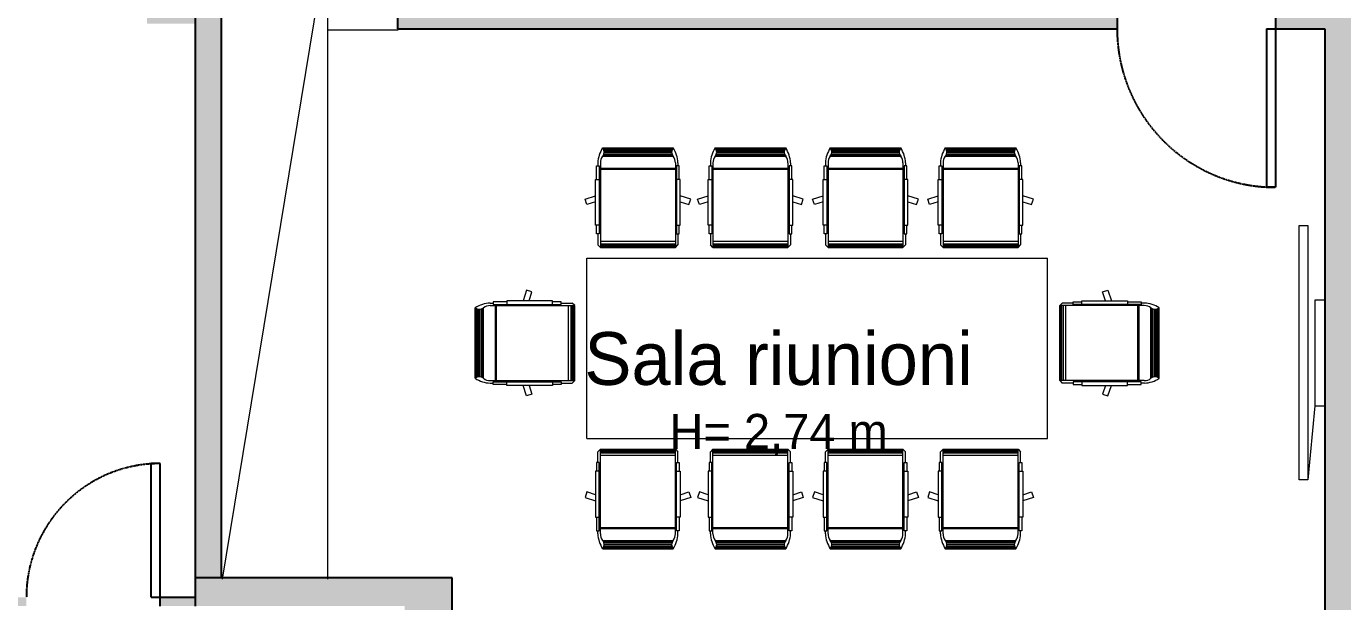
# Model space of a CAD drawing. Header units: millimetres. Extents: x 515 to 43442, y -1882 to 9936.
# Drawn here: x 15319 to 16067, y 3912 to 4239 of the extents above; entities that cross this region are included whole.
import ezdxf

# ---------------------------------------------------------------- set-up
doc = ezdxf.new("R2010")
doc.units = ezdxf.units.MM
doc.linetypes.add('HIDDEN', pattern=[0.375, 0.25, -0.125])
doc.layers.add('ARREDI_LINEE', color=33, linetype='Continuous', lineweight=9)
doc.layers.add('CAMP sez', color=9, linetype='Continuous', lineweight=15, true_color=0xbdbdbd)
for name, color, linetype in [('INF', 8, 'Continuous'), ('SEZ', 170, 'Continuous'), ('Testi', 7, 'Continuous')]:
    doc.layers.add(name, color=color, linetype=linetype)
doc.styles.add('T_ESE_q100', font='bahnschrift.ttf', dxfattribs={"height": 15})

msp = doc.modelspace()

# ---------------------------------------------------------------- hatches: boundary and pattern name
at = {"layer": 'CAMP sez'}
h = msp.add_hatch(color=256, dxfattribs=at)
h.dxf.hatch_style = 1
h.paths.add_polyline_path([(16255.53, 2320.04), (16141.53, 2320.04), (16141.53, 2293.04), (16146.53, 2293.04), (16146.53, 2274.04), (16141.53, 2274.04), (16141.53, 2247.04), (16255.53, 2247.04)], flags=17)
h.paths.add_polyline_path([(15798.53, 1738.04), (15645.53, 1738.04), (15645.53, 1723.04), (15798.53, 1723.04)], flags=17)
h.paths.add_polyline_path([(15277.03, 4658.04), (15257.03, 4658.04), (15257.03, 4260.04), (15277.03, 4260.04)], flags=17)
h.paths.add_polyline_path([(15297.03, 4260.04), (15237.03, 4260.04), (15237.03, 4240.04), (15297.03, 4240.04)], flags=17)
h.paths.add_polyline_path([(15414.53, 4260.04), (15387.03, 4260.04), (15387.03, 4240.04), (15414.53, 4240.04)], flags=17)
h.paths.add_polyline_path([(15147.03, 4260.04), (15034.53, 4260.04), (15034.53, 4240.04), (15147.03, 4240.04)], flags=17)
h.paths.add_polyline_path([(15560.53, 3925.04), (15414.53, 3925.04), (15414.53, 3909.04), (15533.53, 3909.04), (15533.53, 3816.04), (15586.53, 3816.04), (15586.53, 3827.04), (15560.53, 3827.04)], flags=17)
h.paths.add_polyline_path([(15414.53, 3914.04), (15394.53, 3914.04), (15394.53, 3909.04), (15414.53, 3909.04)], flags=17)
h.paths.add_polyline_path([(17153.53, 2840.04), (17090.53, 2840.04), (17090.53, 2768.04), (17153.53, 2768.04)], flags=17)
h.paths.add_polyline_path([(17153.53, 1794.04), (17090.53, 1794.04), (17090.53, 1695.04), (17153.53, 1733.04)], flags=17)
h.paths.add_polyline_path([(17667.96, 2087.48), (17648.85, 2115.6), (17616.6, 2093.68), (17635.71, 2065.56)], flags=17)
h.paths.add_polyline_path([(18190.24, 2442.45), (18171.13, 2470.57), (18138.87, 2448.64), (18157.98, 2420.52)], flags=17)
h.paths.add_polyline_path([(18197.53, 2840.04), (18134.53, 2840.04), (18134.53, 2768.04), (18197.53, 2768.04)], flags=17)
h.paths.add_polyline_path([(18722.87, 2804.44), (18720.53, 2840.04), (18657.53, 2840.04), (18657.53, 2760.04)], flags=17)
h.paths.add_polyline_path([(19261.78, 3176.76), (19243.8, 3203.22), (19183.42, 3162.19), (19201.41, 3135.72)], flags=17)
h.paths.add_polyline_path([(19514.86, 3348.76), (19496.88, 3375.23), (19465.45, 3353.87), (19483.44, 3327.4)], flags=17)
h.paths.add_polyline_path([(16925.53, 1723.04), (16905.53, 1723.04), (16905.53, 1593.48), (16682.3, 1441.77), (16693.54, 1425.22), (16925.53, 1582.89)], flags=17)
h.paths.add_polyline_path([(16661.28, 1403.3), (16649.94, 1419.99), (16255.53, 1221.43), (16255.53, 1199.04)], flags=17)
h.paths.add_polyline_path([(16674.43, 1453.34), (16642.17, 1431.42), (16661.28, 1403.3), (16693.54, 1425.22)], flags=17)
h.paths.add_polyline_path([(16255.53, 1272.04), (16141.53, 1272.04), (16141.53, 1245.04), (16146.53, 1245.04), (16146.53, 1226.04), (16141.53, 1226.04), (16141.53, 1199.04), (16255.53, 1199.04), (16255.53, 1221.43)], flags=17)
h.paths.add_polyline_path([(16255.53, 1796.04), (16141.53, 1796.04), (16141.53, 1769.04), (16146.53, 1769.04), (16146.53, 1750.04), (16141.53, 1750.04), (16141.53, 1723.04), (16255.53, 1723.04)], flags=17)
h.paths.add_polyline_path([(15645.53, 1796.04), (15580.53, 1796.04), (15580.53, 1769.04), (15585.53, 1769.04), (15585.53, 1750.04), (15580.53, 1750.04), (15580.53, 1723.04), (15645.53, 1723.04)], flags=17)
h.paths.add_polyline_path([(16141.53, 1738.04), (15888.53, 1738.04), (15888.53, 1723.04), (16141.53, 1723.04)], flags=17)
edge = h.paths.add_edge_path(flags=17)
edge.add_arc((15645.53, 2283.54), 218, 270, 282.45894, ccw=False)
edge.add_line((15645.53, 2065.54), (15645.53, 2048.54))
edge.add_arc((15645.53, 2283.54), 235, 270, 282.45894)
edge.add_line((15696.23, 2054.07), (15692.56, 2070.67))
edge = h.paths.add_edge_path(flags=17)
edge.add_line((15645.53, 2322.04), (15561.42, 2322.04))
edge.add_arc((15645.53, 2283.54), 92.5, 155.40407, 204.59593)
edge.add_line((15561.42, 2245.04), (15645.53, 2245.04))
edge.add_line((15645.53, 2245.04), (15645.53, 2322.04))
edge = h.paths.add_edge_path(flags=17)
edge.add_arc((15645.53, 2283.54), 235, 77.54106, 90)
edge.add_line((15645.53, 2518.54), (15645.53, 2501.54))
edge.add_arc((15645.53, 2283.54), 218, 77.54106, 90, ccw=False)
edge.add_line((15692.56, 2496.4), (15696.23, 2513))
h.paths.add_polyline_path([(15645.53, 1272.04), (15580.53, 1272.04), (15580.53, 1245.04), (15585.53, 1245.04), (15585.53, 1226.04), (15580.53, 1226.04), (15580.53, 1199.04), (15645.53, 1199.04)], flags=17)
h.paths.add_polyline_path([(15078.53, 1245.04), (15083.53, 1245.04), (15083.53, 1272.04), (15026.53, 1272.04), (15026.53, 1199.04), (15083.53, 1199.04), (15083.53, 1226.04), (15078.53, 1226.04)], flags=17)
h.paths.add_polyline_path([(15580.53, 1212.04), (15083.53, 1212.04), (15083.53, 1199.04), (15580.53, 1199.04)], flags=17)
h.paths.add_polyline_path([(15053.53, 1199.04), (15026.53, 1199.04), (15026.53, 1175.04), (15053.53, 1175.04)], flags=17)
h.paths.add_polyline_path([(15078.53, 1769.04), (15083.53, 1769.04), (15083.53, 1796.04), (15026.53, 1796.04), (15026.53, 1723.04), (15083.53, 1723.04), (15083.53, 1750.04), (15078.53, 1750.04)], flags=17)
h.paths.add_polyline_path([(15078.53, 2293.04), (15083.53, 2293.04), (15083.53, 2320.04), (15026.53, 2320.04), (15026.53, 2247.04), (15083.53, 2247.04), (15083.53, 2274.04), (15078.53, 2274.04)], flags=17)
h.paths.add_polyline_path([(15078.53, 2817.04), (15083.53, 2817.04), (15083.53, 2844.04), (15026.53, 2844.04), (15026.53, 2771.04), (15083.53, 2771.04), (15083.53, 2798.04), (15078.53, 2798.04)], flags=17)
h.paths.add_polyline_path([(15083.53, 3322.04), (15078.53, 3322.04), (15078.53, 3341.04), (15083.53, 3341.04), (15083.53, 3368.04), (15026.53, 3368.04), (15026.53, 3295.04), (15083.53, 3295.04)], flags=17)
h.paths.add_polyline_path([(15645.53, 3675.04), (15026.53, 3675.04), (15026.53, 3664.04), (15634.53, 3664.04), (15634.53, 3527.04), (15565.53, 3527.04), (15565.53, 3516.04), (15634.53, 3516.04), (15634.53, 3507.04), (15640.53, 3507.04), (15640.53, 3512.04), (15645.53, 3512.04)], flags=17)
h.paths.add_polyline_path([(15487.53, 3664.04), (15477.53, 3664.04), (15477.53, 3464.04), (15387.53, 3464.04), (15387.53, 3461.04), (15472.53, 3461.04), (15472.53, 3455.04), (15387.53, 3455.04), (15387.53, 3452.04), (15477.53, 3452.04), (15477.53, 3310.04), (15272.53, 3310.04), (15272.53, 3320.04), (15257.53, 3320.04), (15257.53, 3295.04), (15487.53, 3295.04), (15487.53, 3358.04), (15580.53, 3358.04), (15580.53, 3368.04), (15487.53, 3368.04), (15487.53, 3516.04), (15490.53, 3516.04), (15490.53, 3527.04), (15487.53, 3527.04)], flags=17)
h.paths.add_polyline_path([(15272.53, 3664.04), (15257.53, 3664.04), (15257.53, 3410.04), (15262.03, 3410.04), (15262.03, 3495.04), (15268.03, 3495.04), (15268.03, 3410.04), (15272.53, 3410.04), (15272.53, 3452.04), (15297.53, 3452.04), (15297.53, 3464.04), (15272.53, 3464.04)], flags=16)
h.paths.add_polyline_path([(15689.53, 3670.04), (15689.53, 3675.04), (15669.53, 3675.04), (15645.53, 3675.04), (15645.53, 3661.04), (15689.53, 3661.04)], flags=17)
h.paths.add_polyline_path([(15645.53, 3368.04), (15580.53, 3368.04), (15580.53, 3358.04), (15580.53, 3295.04), (15645.53, 3295.04)], flags=17)
h.paths.add_polyline_path([(15645.53, 3427.04), (15640.53, 3427.04), (15640.53, 3432.04), (15634.53, 3432.04), (15634.53, 3368.04), (15645.53, 3368.04)], flags=17)
h.paths.add_polyline_path([(16255.53, 3368.04), (16141.53, 3368.04), (16141.53, 3341.04), (16146.53, 3341.04), (16146.53, 3322.04), (16141.53, 3322.04), (16141.53, 3295.04), (16255.53, 3295.04)], flags=17)
h.paths.add_polyline_path([(16255.53, 2844.04), (16141.53, 2844.04), (16141.53, 2817.04), (16146.53, 2817.04), (16146.53, 2798.04), (16141.53, 2798.04), (16141.53, 2771.04), (16255.53, 2771.04)], flags=17)
h.paths.add_polyline_path([(15645.53, 2844.04), (15580.53, 2844.04), (15580.53, 2817.04), (15585.53, 2817.04), (15585.53, 2798.04), (15580.53, 2798.04), (15580.53, 2771.04), (15645.53, 2771.04)], flags=17)
h.paths.add_polyline_path([(16925.53, 3852.04), (16905.53, 3852.04), (16905.53, 3691.04), (16925.53, 3691.04)], flags=17)
h.paths.add_polyline_path([(16925.53, 3196.04), (16905.53, 3196.04), (16905.53, 2431.04), (16925.53, 2431.04)], flags=17)
h.paths.add_polyline_path([(16925.53, 2131.04), (16905.53, 2131.04), (16905.53, 1743.04), (16255.53, 1743.04), (16255.53, 1723.04), (16925.53, 1723.04)], flags=17)
h.paths.add_polyline_path([(20091.47, 3852.14), (20487.6, 4124.98), (20423.82, 3502.24), (20356.83, 3456.7), (20376.33, 3427.64), (20456.91, 3482.41), (20523.52, 4186.15), (20050.04, 3860.03), (20105.43, 3777.5), (20158.72, 3698.08), (20170.61, 3706.07), (20171.17, 3706.44), (20183.63, 3714.8)])
h.paths.add_polyline_path([(15039.53, 3909.04), (15318.53, 3909.04), (15318.53, 3914.04), (15008.53, 3914.04), (15008.53, 4240.04), (15034.53, 4240.04), (15034.53, 4308.04), (15008.53, 4308.04), (15008.53, 4617.04), (15034.53, 4617.04), (15034.53, 4658.04), (15519.53, 4658.04), (15519.53, 4308.04), (15414.53, 4308.04), (15414.53, 3925.04), (15429.53, 3925.04), (15429.53, 4291.04), (15529.53, 4291.04), (15529.53, 4237.04), (15938.53, 4237.04), (15938.53, 4248.04), (15559.53, 4248.04), (15559.53, 4308.04), (15540.53, 4308.04), (15540.53, 4617.04), (15559.53, 4617.04), (15559.53, 4658.04), (16056.53, 4658.04), (16056.53, 4248.04), (16028.53, 4248.04), (16028.53, 4237.04), (16056.53, 4237.04), (16056.53, 3870.04), (16034.53, 3870.04), (16034.53, 3827.04), (15668.53, 3827.04), (15668.53, 3816.04), (16034.53, 3816.04), (16034.53, 3788.04), (16045.53, 3788.04), (16045.53, 3816.04), (16358.53, 3816.04), (16358.53, 3675.04), (16045.53, 3675.04), (16045.53, 3702.04), (16034.53, 3702.04), (16034.53, 3675.04), (15799.53, 3675.04), (15779.53, 3675.04), (15779.53, 3670.04), (15779.53, 3661.04), (16378.53, 3661.04), (16378.53, 3758.04), (16687.53, 3758.04), (16687.53, 3852.04), (17111.53, 3852.04), (17111.53, 3833.04), (17138.53, 3833.04), (17138.53, 3852.04), (18155.53, 3852.04), (18155.53, 3833.04), (18182.53, 3833.04), (18182.53, 3852.04), (19200.53, 3852.04), (19200.53, 3833.04), (19251.53, 3833.04), (19251.53, 3919.04), (19243.53, 3919.04), (19243.53, 4229.04), (19251.53, 4229.04), (19251.53, 4280.04), (19479.53, 4280.04), (19479.53, 4223.04), (19682.51, 3865.04), (19507.53, 3865.04), (19507.53, 3919.04), (19479.53, 3919.04), (19479.53, 3849.04), (19532.5, 3756.07), (19542.06, 3761.52), (19492.19, 3849.04), (19691.58, 3849.04), (19836.78, 3592.94), (19693.58, 3495.62), (19585.63, 3685.06), (19576.07, 3679.61), (19697.37, 3466.75), (20120.82, 3754.55), (20105.43, 3777.5), (19860.86, 3611.28), (19509.53, 4230.95), (19509.53, 4310.04), (19213.53, 4310.04), (19213.53, 3882.04), (16647.53, 3882.04), (16647.53, 3778.04), (16378.53, 3778.04), (16378.53, 3836.04), (16076.53, 3836.04), (16076.53, 4678.04), (14988.53, 4678.04), (14988.53, 3841.04), (14781.53, 3841.04), (14781.53, 3295.04), (14816.53, 3295.04), (14816.53, 3816.04), (15039.53, 3816.04)])
h.paths.add_polyline_path([(15620.53, 213.09), (15483.31, 119.31), (15483.31, 76.92), (15652.53, 192.56), (15652.53, 240.12), (20340.93, 3426.56), (20351.52, 3410.78), (20376.33, 3427.64), (20346.24, 3472.48), (15645.53, 277.68), (15645.53, 624.04), (15053.53, 624.04), (15053.53, 712.04), (15021.53, 712.04), (15021.53, 600.04), (15026.53, 600.04), (15026.53, 568.04), (14909.53, 568.04), (14922.53, 564.04), (15021.53, 564.04), (15021.53, 518.04), (15084.53, 518.04), (15084.53, 598.04), (15582.53, 598.04), (15582.53, 550.04), (15620.53, 550.04), (15620.53, 300.04), (15483.31, 300.04), (15483.31, 261.04), (15620.53, 261.04)])

# ---------------------------------------------------------------- linework, layer by layer
at = {"layer": 'ARREDI_LINEE'}
for p, q in [((15489.92, 4290.36), (15429.92, 3924.36)), ((15489.92, 4236.36), (15489.92, 4290.36)), ((15489.92, 3924.36), (15489.92, 4236.36)), ((15529.92, 4236.36), (15489.92, 4236.36)), ((15646.12, 4169.43), (15686.14, 4169.43)), ((15646.23, 4169.28), (15686.03, 4169.28)), ((15646.32, 4169.14), (15685.94, 4169.14)), ((15646.46, 4168.9), (15685.8, 4168.9)), ((15646.65, 4168.49), (15685.61, 4168.49)), ((15646.86, 4167.77), (15685.4, 4167.77)), ((15710.11, 4169.43), (15750.14, 4169.43)), ((15710.22, 4169.28), (15750.03, 4169.28)), ((15710.32, 4169.14), (15749.93, 4169.14)), ((15710.45, 4168.9), (15749.8, 4168.9)), ((15710.64, 4168.49), (15749.61, 4168.49)), ((15710.85, 4167.77), (15749.4, 4167.77)), ((15775.5, 4169.43), (15815.53, 4169.43)), ((15775.61, 4169.28), (15815.42, 4169.28)), ((15775.7, 4169.14), (15815.32, 4169.14)), ((15775.84, 4168.9), (15815.19, 4168.9)), ((15776.03, 4168.49), (15814.99, 4168.49)), ((15776.24, 4167.77), (15814.78, 4167.77)), ((15840.89, 4169.43), (15880.91, 4169.43)), ((15841, 4169.28), (15880.8, 4169.28)), ((15841.09, 4169.14), (15880.71, 4169.14)), ((15841.23, 4168.9), (15880.57, 4168.9)), ((15841.42, 4168.49), (15880.38, 4168.49)), ((15841.63, 4167.77), (15880.17, 4167.77)), ((15643.36, 4160.98), (15643.36, 4159.23)), ((15644.82, 4160.94), (15644.82, 4112.85)), ((15646.12, 4164.67), (15686.14, 4164.67)), ((15646.22, 4164.82), (15686.04, 4164.82)), ((15646.37, 4165.05), (15685.89, 4165.05)), ((15646.54, 4165.37), (15685.72, 4165.37)), ((15646.78, 4165.99), (15685.48, 4165.99)), ((15646.92, 4166.94), (15685.34, 4166.94)), ((15687.43, 4160.94), (15687.43, 4112.85)), ((15688.9, 4160.98), (15688.9, 4159.23)), ((15707.36, 4160.98), (15707.36, 4159.23)), ((15708.82, 4160.94), (15708.82, 4112.85)), ((15710.11, 4164.67), (15750.14, 4164.67)), ((15710.22, 4164.82), (15750.03, 4164.82)), ((15710.37, 4165.05), (15749.88, 4165.05)), ((15710.54, 4165.37), (15749.71, 4165.37)), ((15710.77, 4165.99), (15749.48, 4165.99)), ((15710.92, 4166.94), (15749.33, 4166.94)), ((15751.43, 4160.94), (15751.43, 4112.85)), ((15752.89, 4160.98), (15752.89, 4159.23)), ((15772.75, 4160.98), (15772.75, 4159.23)), ((15774.21, 4160.94), (15774.21, 4112.85)), ((15775.5, 4164.67), (15815.53, 4164.67)), ((15775.6, 4164.82), (15815.42, 4164.82)), ((15775.75, 4165.05), (15815.27, 4165.05)), ((15775.92, 4165.37), (15815.1, 4165.37)), ((15776.16, 4165.99), (15814.87, 4165.99)), ((15776.31, 4166.94), (15814.72, 4166.94)), ((15816.82, 4160.94), (15816.82, 4112.85)), ((15818.28, 4160.98), (15818.28, 4159.23)), ((15838.13, 4160.98), (15838.13, 4159.23)), ((15839.6, 4160.94), (15839.6, 4112.85)), ((15840.89, 4164.67), (15880.91, 4164.67)), ((15840.99, 4164.82), (15880.81, 4164.82)), ((15841.14, 4165.05), (15880.66, 4165.05)), ((15841.31, 4165.37), (15880.49, 4165.37)), ((15841.55, 4165.99), (15880.25, 4165.99)), ((15841.69, 4166.94), (15880.11, 4166.94)), ((15882.2, 4160.94), (15882.2, 4112.85)), ((15883.67, 4160.98), (15883.67, 4159.23)), ((15642.66, 4151.45), (15642.66, 4159.23)), ((15642.66, 4159.23), (15644.2, 4159.23)), ((15644.2, 4159.23), (15644.2, 4120.52)), ((15644.82, 4157.95), (15687.43, 4157.95)), ((15644.82, 4157.65), (15687.43, 4157.65)), ((15644.82, 4157.43), (15687.43, 4157.43)), ((15644.82, 4157.35), (15687.43, 4157.35)), ((15689.6, 4159.23), (15688.06, 4159.23)), ((15688.06, 4159.23), (15688.06, 4120.52)), ((15689.6, 4151.45), (15689.6, 4159.23)), ((15706.65, 4151.45), (15706.65, 4159.23)), ((15706.65, 4159.23), (15708.2, 4159.23)), ((15708.2, 4159.23), (15708.2, 4120.52)), ((15708.82, 4157.95), (15751.43, 4157.95)), ((15708.82, 4157.65), (15751.43, 4157.65)), ((15708.82, 4157.43), (15751.43, 4157.43)), ((15708.82, 4157.35), (15751.43, 4157.35)), ((15753.6, 4159.23), (15752.05, 4159.23)), ((15752.05, 4159.23), (15752.05, 4120.52)), ((15753.6, 4151.45), (15753.6, 4159.23)), ((15772.04, 4151.45), (15772.04, 4159.23)), ((15772.04, 4159.23), (15773.59, 4159.23)), ((15773.59, 4159.23), (15773.59, 4120.52)), ((15774.21, 4157.95), (15816.82, 4157.95)), ((15774.21, 4157.65), (15816.82, 4157.65)), ((15774.21, 4157.43), (15816.82, 4157.43)), ((15774.21, 4157.35), (15816.82, 4157.35)), ((15818.98, 4159.23), (15817.44, 4159.23)), ((15817.44, 4159.23), (15817.44, 4120.52)), ((15818.98, 4151.45), (15818.98, 4159.23)), ((15837.43, 4151.45), (15837.43, 4159.23)), ((15837.43, 4159.23), (15838.97, 4159.23)), ((15838.97, 4159.23), (15838.97, 4120.52)), ((15839.6, 4157.95), (15882.2, 4157.95)), ((15839.6, 4157.65), (15882.2, 4157.65)), ((15839.6, 4157.43), (15882.2, 4157.43)), ((15839.6, 4157.35), (15882.2, 4157.35)), ((15884.37, 4159.23), (15882.83, 4159.23)), ((15882.83, 4159.23), (15882.83, 4120.52)), ((15884.37, 4151.45), (15884.37, 4159.23)), ((15642.09, 4151.45), (15644.2, 4151.45)), ((15642.09, 4125.44), (15642.09, 4151.45)), ((15690.17, 4151.45), (15688.06, 4151.45)), ((15690.17, 4125.44), (15690.17, 4151.45)), ((15706.08, 4151.45), (15708.2, 4151.45)), ((15706.08, 4125.44), (15706.08, 4151.45)), ((15754.17, 4151.45), (15752.05, 4151.45)), ((15754.17, 4125.44), (15754.17, 4151.45)), ((15771.47, 4151.45), (15773.59, 4151.45)), ((15771.47, 4125.44), (15771.47, 4151.45)), ((15819.56, 4151.45), (15817.44, 4151.45)), ((15819.56, 4125.44), (15819.56, 4151.45)), ((15836.86, 4151.45), (15838.97, 4151.45)), ((15836.86, 4125.44), (15836.86, 4151.45)), ((15884.94, 4151.45), (15882.83, 4151.45)), ((15884.94, 4125.44), (15884.94, 4151.45)), ((15636.08, 4140.29), (15642.09, 4142.24)), ((15637.09, 4137.19), (15636.08, 4140.29)), ((15642.09, 4138.82), (15637.09, 4137.19)), ((15696.18, 4140.29), (15690.17, 4142.24)), ((15690.17, 4138.82), (15695.17, 4137.19)), ((15695.17, 4137.19), (15696.18, 4140.29)), ((15700.08, 4140.29), (15706.08, 4142.24)), ((15701.08, 4137.19), (15700.08, 4140.29)), ((15706.08, 4138.82), (15701.08, 4137.19)), ((15760.17, 4140.29), (15754.17, 4142.24)), ((15754.17, 4138.82), (15759.17, 4137.19)), ((15759.17, 4137.19), (15760.17, 4140.29)), ((15765.46, 4140.29), (15771.47, 4142.24)), ((15766.47, 4137.19), (15765.46, 4140.29)), ((15771.47, 4138.82), (15766.47, 4137.19)), ((15825.56, 4140.29), (15819.56, 4142.24)), ((15819.56, 4138.82), (15824.56, 4137.19)), ((15824.56, 4137.19), (15825.56, 4140.29)), ((15830.85, 4140.29), (15836.86, 4142.24)), ((15831.86, 4137.19), (15830.85, 4140.29)), ((15836.86, 4138.82), (15831.86, 4137.19)), ((15890.95, 4140.29), (15884.94, 4142.24)), ((15884.94, 4138.82), (15889.94, 4137.19)), ((15889.94, 4137.19), (15890.95, 4140.29)), ((15644.2, 4125.44), (15642.09, 4125.44)), ((15642.66, 4120.52), (15642.66, 4125.44)), ((15688.06, 4125.44), (15690.17, 4125.44)), ((15689.6, 4120.52), (15689.6, 4125.44)), ((15708.2, 4125.44), (15706.08, 4125.44)), ((15706.65, 4120.52), (15706.65, 4125.44)), ((15752.05, 4125.44), (15754.17, 4125.44)), ((15753.6, 4120.52), (15753.6, 4125.44)), ((15773.59, 4125.44), (15771.47, 4125.44)), ((15772.04, 4120.52), (15772.04, 4125.44)), ((15817.44, 4125.44), (15819.56, 4125.44)), ((15818.98, 4120.52), (15818.98, 4125.44)), ((15838.97, 4125.44), (15836.86, 4125.44)), ((15837.43, 4120.52), (15837.43, 4125.44)), ((15882.83, 4125.44), (15884.94, 4125.44)), ((15884.37, 4120.52), (15884.37, 4125.44)), ((15644.2, 4120.52), (15642.66, 4120.52)), ((15643.36, 4120.52), (15643.36, 4114.32)), ((15644.82, 4116.34), (15687.43, 4116.34)), ((15688.06, 4120.52), (15689.6, 4120.52)), ((15688.9, 4120.52), (15688.9, 4114.32)), ((15708.2, 4120.52), (15706.65, 4120.52)), ((15707.36, 4120.52), (15707.36, 4114.32)), ((15708.82, 4116.34), (15751.43, 4116.34)), ((15752.05, 4120.52), (15753.6, 4120.52)), ((15752.89, 4120.52), (15752.89, 4114.32)), ((15773.59, 4120.52), (15772.04, 4120.52)), ((15772.75, 4120.52), (15772.75, 4114.32)), ((15774.21, 4116.34), (15816.82, 4116.34)), ((15817.44, 4120.52), (15818.98, 4120.52)), ((15818.28, 4120.52), (15818.28, 4114.32)), ((15838.97, 4120.52), (15837.43, 4120.52)), ((15838.13, 4120.52), (15838.13, 4114.32)), ((15839.6, 4116.34), (15882.2, 4116.34)), ((15882.83, 4120.52), (15884.37, 4120.52)), ((15883.67, 4120.52), (15883.67, 4114.32)), ((15644.82, 4112.85), (15643.36, 4114.32)), ((15644.82, 4114.99), (15687.43, 4114.99)), ((15644.82, 4114.14), (15687.43, 4114.14)), ((15644.82, 4113.57), (15687.43, 4113.57)), ((15644.82, 4113.22), (15687.43, 4113.22)), ((15644.82, 4113), (15687.43, 4113)), ((15644.82, 4112.85), (15687.43, 4112.85)), ((15687.43, 4112.85), (15688.9, 4114.32)), ((15708.82, 4112.85), (15707.36, 4114.32)), ((15708.82, 4114.99), (15751.43, 4114.99)), ((15708.82, 4114.14), (15751.43, 4114.14)), ((15708.82, 4113.57), (15751.43, 4113.57)), ((15708.82, 4113.22), (15751.43, 4113.22)), ((15708.82, 4113), (15751.43, 4113)), ((15708.82, 4112.85), (15751.43, 4112.85)), ((15751.43, 4112.85), (15752.89, 4114.32)), ((15774.21, 4112.85), (15772.75, 4114.32)), ((15774.21, 4114.99), (15816.82, 4114.99)), ((15774.21, 4114.14), (15816.82, 4114.14)), ((15774.21, 4113.57), (15816.82, 4113.57)), ((15774.21, 4113.22), (15816.82, 4113.22)), ((15774.21, 4113), (15816.82, 4113)), ((15774.21, 4112.85), (15816.82, 4112.85)), ((15816.82, 4112.85), (15818.28, 4114.32)), ((15839.6, 4112.85), (15838.13, 4114.32)), ((15839.6, 4114.99), (15882.2, 4114.99)), ((15839.6, 4114.14), (15882.2, 4114.14)), ((15839.6, 4113.57), (15882.2, 4113.57)), ((15839.6, 4113.22), (15882.2, 4113.22)), ((15839.6, 4113), (15882.2, 4113)), ((15839.6, 4112.85), (15882.2, 4112.85)), ((15882.2, 4112.85), (15883.67, 4114.32)), ((15637.12, 4004.23), (15637.12, 4106.83)), ((15637.12, 4106.83), (15899.05, 4106.83)), ((15899.05, 4004.23), (15899.05, 4106.83)), ((15602.83, 4088.55), (15600.88, 4082.54)), ((15605.93, 4087.55), (15602.83, 4088.55)), ((15604.31, 4082.54), (15605.93, 4087.55)), ((15930.24, 4087.55), (15933.34, 4088.55)), ((15931.87, 4082.54), (15930.24, 4087.55)), ((15933.34, 4088.55), (15935.29, 4082.54)), ((15573.69, 4038.49), (15573.69, 4078.51)), ((15573.84, 4038.6), (15573.84, 4078.4)), ((15573.99, 4038.69), (15573.99, 4078.31)), ((15574.22, 4038.83), (15574.22, 4078.17)), ((15574.63, 4039.02), (15574.63, 4077.98)), ((15575.36, 4039.23), (15575.36, 4077.77)), ((15577.14, 4039.15), (15577.14, 4077.86)), ((15577.76, 4038.91), (15577.76, 4078.09)), ((15578.07, 4038.74), (15578.07, 4078.26)), ((15578.31, 4038.59), (15578.31, 4078.41)), ((15578.45, 4038.49), (15578.45, 4078.51)), ((15582.14, 4081.27), (15583.9, 4081.27)), ((15582.18, 4079.81), (15630.27, 4079.81)), ((15591.67, 4081.97), (15583.9, 4081.97)), ((15583.9, 4081.97), (15583.9, 4080.43)), ((15583.9, 4080.43), (15622.61, 4080.43)), ((15585.17, 4037.2), (15585.17, 4079.81)), ((15585.48, 4037.2), (15585.48, 4079.81)), ((15585.69, 4037.2), (15585.69, 4079.81)), ((15585.78, 4037.2), (15585.78, 4079.81)), ((15591.67, 4082.54), (15591.67, 4080.43)), ((15617.69, 4082.54), (15591.67, 4082.54)), ((15617.69, 4080.43), (15617.69, 4082.54)), ((15622.61, 4081.97), (15617.69, 4081.97)), ((15622.61, 4080.43), (15622.61, 4081.97)), ((15622.61, 4081.27), (15628.81, 4081.27)), ((15626.79, 4037.2), (15626.79, 4079.81)), ((15628.13, 4037.2), (15628.13, 4079.81)), ((15630.27, 4079.81), (15628.81, 4081.27)), ((15628.98, 4037.2), (15628.98, 4079.81)), ((15629.56, 4037.2), (15629.56, 4079.81)), ((15629.9, 4037.2), (15629.9, 4079.81)), ((15630.13, 4037.2), (15630.13, 4079.81)), ((15630.27, 4037.2), (15630.27, 4079.81)), ((15905.9, 4079.81), (15907.37, 4081.27)), ((15905.9, 4037.2), (15905.9, 4079.81)), ((15953.99, 4079.81), (15905.9, 4079.81)), ((15906.05, 4037.2), (15906.05, 4079.81)), ((15906.27, 4037.2), (15906.27, 4079.81)), ((15906.62, 4037.2), (15906.62, 4079.81)), ((15907.19, 4037.2), (15907.19, 4079.81)), ((15913.57, 4081.27), (15907.37, 4081.27)), ((15908.04, 4037.2), (15908.04, 4079.81)), ((15909.39, 4037.2), (15909.39, 4079.81)), ((15913.57, 4080.43), (15913.57, 4081.97)), ((15913.57, 4081.97), (15918.49, 4081.97)), ((15952.28, 4080.43), (15913.57, 4080.43)), ((15918.49, 4080.43), (15918.49, 4082.54)), ((15918.49, 4082.54), (15944.5, 4082.54)), ((15944.5, 4082.54), (15944.5, 4080.43)), ((15944.5, 4081.97), (15952.28, 4081.97)), ((15950.4, 4037.2), (15950.4, 4079.81)), ((15950.48, 4037.2), (15950.48, 4079.81)), ((15950.7, 4037.2), (15950.7, 4079.81)), ((15951, 4037.2), (15951, 4079.81)), ((15952.28, 4081.97), (15952.28, 4080.43)), ((15954.03, 4081.27), (15952.28, 4081.27)), ((15957.72, 4038.49), (15957.72, 4078.51)), ((15957.87, 4038.59), (15957.87, 4078.41)), ((15958.1, 4038.74), (15958.1, 4078.26)), ((15958.42, 4038.91), (15958.42, 4078.09)), ((15959.04, 4039.15), (15959.04, 4077.86)), ((15960.82, 4039.23), (15960.82, 4077.77)), ((15961.54, 4039.02), (15961.54, 4077.98)), ((15961.95, 4038.83), (15961.95, 4078.17)), ((15962.19, 4038.69), (15962.19, 4078.31)), ((15962.33, 4038.6), (15962.33, 4078.4)), ((15962.48, 4038.49), (15962.48, 4078.51)), ((15576.19, 4039.29), (15576.19, 4077.71)), ((15959.99, 4039.29), (15959.99, 4077.71)), ((15582.14, 4035.74), (15583.9, 4035.74)), ((15582.18, 4037.2), (15630.27, 4037.2)), ((15583.9, 4035.03), (15583.9, 4036.57)), ((15583.9, 4036.57), (15622.61, 4036.57)), ((15591.67, 4035.03), (15583.9, 4035.03)), ((15591.67, 4034.46), (15591.67, 4036.57)), ((15617.69, 4034.46), (15591.67, 4034.46)), ((15602.83, 4028.45), (15600.88, 4034.46)), ((15604.31, 4034.46), (15605.93, 4029.46)), ((15617.69, 4036.57), (15617.69, 4034.46)), ((15622.61, 4035.03), (15617.69, 4035.03)), ((15622.61, 4036.57), (15622.61, 4035.03)), ((15622.61, 4035.74), (15628.81, 4035.74)), ((15630.27, 4037.2), (15628.81, 4035.74)), ((15953.99, 4037.2), (15905.9, 4037.2)), ((15905.9, 4037.2), (15907.37, 4035.74)), ((15913.57, 4035.74), (15907.37, 4035.74)), ((15952.28, 4036.57), (15913.57, 4036.57)), ((15913.57, 4036.57), (15913.57, 4035.03)), ((15913.57, 4035.03), (15918.49, 4035.03)), ((15918.49, 4036.57), (15918.49, 4034.46)), ((15918.49, 4034.46), (15944.5, 4034.46)), ((15931.87, 4034.46), (15930.24, 4029.46)), ((15933.34, 4028.45), (15935.29, 4034.46)), ((15944.5, 4034.46), (15944.5, 4036.57)), ((15944.5, 4035.03), (15952.28, 4035.03)), ((15952.28, 4035.03), (15952.28, 4036.57)), ((15954.03, 4035.74), (15952.28, 4035.74)), ((15605.93, 4029.46), (15602.83, 4028.45)), ((15930.24, 4029.46), (15933.34, 4028.45)), ((16050.92, 4022.86), (16046.92, 3980.86)), ((15637.12, 4004.23), (15899.05, 4004.23)), ((15644.82, 3998.21), (15643.36, 3996.75)), ((15643.36, 3990.55), (15643.36, 3996.75)), ((15644.82, 3998.21), (15687.43, 3998.21)), ((15644.82, 3950.12), (15644.82, 3998.21)), ((15644.82, 3998.07), (15687.43, 3998.07)), ((15644.82, 3997.84), (15687.43, 3997.84)), ((15644.82, 3997.5), (15687.43, 3997.5)), ((15644.82, 3996.92), (15687.43, 3996.92)), ((15644.82, 3996.07), (15687.43, 3996.07)), ((15687.43, 3950.12), (15687.43, 3998.21)), ((15687.43, 3998.21), (15688.9, 3996.75)), ((15688.9, 3990.55), (15688.9, 3996.75)), ((15708.82, 3998.21), (15707.36, 3996.75)), ((15707.36, 3990.55), (15707.36, 3996.75)), ((15708.82, 3998.21), (15751.43, 3998.21)), ((15708.82, 3950.12), (15708.82, 3998.21)), ((15708.82, 3998.07), (15751.43, 3998.07)), ((15708.82, 3997.84), (15751.43, 3997.84)), ((15708.82, 3997.5), (15751.43, 3997.5)), ((15708.82, 3996.92), (15751.43, 3996.92)), ((15708.82, 3996.07), (15751.43, 3996.07)), ((15751.43, 3950.12), (15751.43, 3998.21)), ((15751.43, 3998.21), (15752.89, 3996.75)), ((15752.89, 3990.55), (15752.89, 3996.75)), ((15774.21, 3998.21), (15772.75, 3996.75)), ((15772.75, 3990.55), (15772.75, 3996.75)), ((15774.21, 3998.21), (15816.82, 3998.21)), ((15774.21, 3950.12), (15774.21, 3998.21)), ((15774.21, 3998.07), (15816.82, 3998.07)), ((15774.21, 3997.84), (15816.82, 3997.84)), ((15774.21, 3997.5), (15816.82, 3997.5)), ((15774.21, 3996.92), (15816.82, 3996.92)), ((15774.21, 3996.07), (15816.82, 3996.07)), ((15816.82, 3950.12), (15816.82, 3998.21)), ((15816.82, 3998.21), (15818.28, 3996.75)), ((15818.28, 3990.55), (15818.28, 3996.75)), ((15839.6, 3998.21), (15838.13, 3996.75)), ((15838.13, 3990.55), (15838.13, 3996.75)), ((15839.6, 3998.21), (15882.2, 3998.21)), ((15839.6, 3950.12), (15839.6, 3998.21)), ((15839.6, 3998.07), (15882.2, 3998.07)), ((15839.6, 3997.84), (15882.2, 3997.84)), ((15839.6, 3997.5), (15882.2, 3997.5)), ((15839.6, 3996.92), (15882.2, 3996.92)), ((15839.6, 3996.07), (15882.2, 3996.07)), ((15882.2, 3950.12), (15882.2, 3998.21)), ((15882.2, 3998.21), (15883.67, 3996.75)), ((15883.67, 3990.55), (15883.67, 3996.75)), ((15644.2, 3990.55), (15642.66, 3990.55)), ((15642.66, 3990.55), (15642.66, 3985.63)), ((15644.2, 3951.84), (15644.2, 3990.55)), ((15644.82, 3994.73), (15687.43, 3994.73)), ((15688.06, 3951.84), (15688.06, 3990.55)), ((15688.06, 3990.55), (15689.6, 3990.55)), ((15689.6, 3990.55), (15689.6, 3985.63)), ((15708.2, 3990.55), (15706.65, 3990.55)), ((15706.65, 3990.55), (15706.65, 3985.63)), ((15708.2, 3951.84), (15708.2, 3990.55)), ((15708.82, 3994.73), (15751.43, 3994.73)), ((15752.05, 3951.84), (15752.05, 3990.55)), ((15752.05, 3990.55), (15753.6, 3990.55)), ((15753.6, 3990.55), (15753.6, 3985.63)), ((15773.59, 3990.55), (15772.04, 3990.55)), ((15772.04, 3990.55), (15772.04, 3985.63)), ((15773.59, 3951.84), (15773.59, 3990.55)), ((15774.21, 3994.73), (15816.82, 3994.73)), ((15817.44, 3951.84), (15817.44, 3990.55)), ((15817.44, 3990.55), (15818.98, 3990.55)), ((15818.98, 3990.55), (15818.98, 3985.63)), ((15838.97, 3990.55), (15837.43, 3990.55)), ((15837.43, 3990.55), (15837.43, 3985.63)), ((15838.97, 3951.84), (15838.97, 3990.55)), ((15839.6, 3994.73), (15882.2, 3994.73)), ((15882.83, 3951.84), (15882.83, 3990.55)), ((15882.83, 3990.55), (15884.37, 3990.55)), ((15884.37, 3990.55), (15884.37, 3985.63)), ((15644.2, 3985.63), (15642.09, 3985.63)), ((15642.09, 3985.63), (15642.09, 3959.61)), ((15688.06, 3985.63), (15690.17, 3985.63)), ((15690.17, 3985.63), (15690.17, 3959.61)), ((15708.2, 3985.63), (15706.08, 3985.63)), ((15706.08, 3985.63), (15706.08, 3959.61)), ((15752.05, 3985.63), (15754.17, 3985.63)), ((15754.17, 3985.63), (15754.17, 3959.61)), ((15773.59, 3985.63), (15771.47, 3985.63)), ((15771.47, 3985.63), (15771.47, 3959.61)), ((15817.44, 3985.63), (15819.56, 3985.63)), ((15819.56, 3985.63), (15819.56, 3959.61)), ((15838.97, 3985.63), (15836.86, 3985.63)), ((15836.86, 3985.63), (15836.86, 3959.61)), ((15882.83, 3985.63), (15884.94, 3985.63)), ((15884.94, 3985.63), (15884.94, 3959.61)), ((15637.09, 3973.87), (15636.08, 3970.78)), ((15642.09, 3972.25), (15637.09, 3973.87)), ((15690.17, 3972.25), (15695.17, 3973.87)), ((15695.17, 3973.87), (15696.18, 3970.78)), ((15701.08, 3973.87), (15700.08, 3970.78)), ((15706.08, 3972.25), (15701.08, 3973.87)), ((15754.17, 3972.25), (15759.17, 3973.87)), ((15759.17, 3973.87), (15760.17, 3970.78)), ((15766.47, 3973.87), (15765.46, 3970.78)), ((15771.47, 3972.25), (15766.47, 3973.87)), ((15819.56, 3972.25), (15824.56, 3973.87)), ((15824.56, 3973.87), (15825.56, 3970.78)), ((15831.86, 3973.87), (15830.85, 3970.78)), ((15836.86, 3972.25), (15831.86, 3973.87)), ((15884.94, 3972.25), (15889.94, 3973.87)), ((15889.94, 3973.87), (15890.95, 3970.78)), ((15636.08, 3970.78), (15642.09, 3968.82)), ((15696.18, 3970.78), (15690.17, 3968.82)), ((15700.08, 3970.78), (15706.08, 3968.82)), ((15760.17, 3970.78), (15754.17, 3968.82)), ((15765.46, 3970.78), (15771.47, 3968.82)), ((15825.56, 3970.78), (15819.56, 3968.82)), ((15830.85, 3970.78), (15836.86, 3968.82)), ((15890.95, 3970.78), (15884.94, 3968.82)), ((15642.09, 3959.61), (15644.2, 3959.61)), ((15642.66, 3959.61), (15642.66, 3951.84)), ((15690.17, 3959.61), (15688.06, 3959.61)), ((15689.6, 3959.61), (15689.6, 3951.84)), ((15706.08, 3959.61), (15708.2, 3959.61)), ((15706.65, 3959.61), (15706.65, 3951.84)), ((15754.17, 3959.61), (15752.05, 3959.61)), ((15753.6, 3959.61), (15753.6, 3951.84)), ((15771.47, 3959.61), (15773.59, 3959.61)), ((15772.04, 3959.61), (15772.04, 3951.84)), ((15819.56, 3959.61), (15817.44, 3959.61)), ((15818.98, 3959.61), (15818.98, 3951.84)), ((15836.86, 3959.61), (15838.97, 3959.61)), ((15837.43, 3959.61), (15837.43, 3951.84)), ((15884.94, 3959.61), (15882.83, 3959.61)), ((15884.37, 3959.61), (15884.37, 3951.84)), ((15642.66, 3951.84), (15644.2, 3951.84)), ((15643.36, 3950.08), (15643.36, 3951.84)), ((15644.82, 3953.72), (15687.43, 3953.72)), ((15644.82, 3953.63), (15687.43, 3953.63)), ((15644.82, 3953.42), (15687.43, 3953.42)), ((15644.82, 3953.11), (15687.43, 3953.11)), ((15689.6, 3951.84), (15688.06, 3951.84)), ((15688.9, 3950.08), (15688.9, 3951.84)), ((15706.65, 3951.84), (15708.2, 3951.84)), ((15707.36, 3950.08), (15707.36, 3951.84)), ((15708.82, 3953.72), (15751.43, 3953.72)), ((15708.82, 3953.63), (15751.43, 3953.63)), ((15708.82, 3953.42), (15751.43, 3953.42)), ((15708.82, 3953.11), (15751.43, 3953.11)), ((15753.6, 3951.84), (15752.05, 3951.84)), ((15752.89, 3950.08), (15752.89, 3951.84)), ((15772.04, 3951.84), (15773.59, 3951.84)), ((15772.75, 3950.08), (15772.75, 3951.84)), ((15774.21, 3953.72), (15816.82, 3953.72)), ((15774.21, 3953.63), (15816.82, 3953.63)), ((15774.21, 3953.42), (15816.82, 3953.42)), ((15774.21, 3953.11), (15816.82, 3953.11)), ((15818.98, 3951.84), (15817.44, 3951.84)), ((15818.28, 3950.08), (15818.28, 3951.84)), ((15837.43, 3951.84), (15838.97, 3951.84)), ((15838.13, 3950.08), (15838.13, 3951.84)), ((15839.6, 3953.72), (15882.2, 3953.72)), ((15839.6, 3953.63), (15882.2, 3953.63)), ((15839.6, 3953.42), (15882.2, 3953.42)), ((15839.6, 3953.11), (15882.2, 3953.11)), ((15884.37, 3951.84), (15882.83, 3951.84)), ((15883.67, 3950.08), (15883.67, 3951.84)), ((15646.12, 3946.39), (15686.14, 3946.39)), ((15646.22, 3946.25), (15686.04, 3946.25)), ((15646.37, 3946.01), (15685.89, 3946.01)), ((15646.54, 3945.7), (15685.72, 3945.7)), ((15646.78, 3945.08), (15685.48, 3945.08)), ((15646.86, 3943.3), (15685.4, 3943.3)), ((15646.92, 3944.13), (15685.34, 3944.13)), ((15710.11, 3946.39), (15750.14, 3946.39)), ((15710.22, 3946.25), (15750.03, 3946.25)), ((15710.37, 3946.01), (15749.88, 3946.01)), ((15710.54, 3945.7), (15749.71, 3945.7)), ((15710.77, 3945.08), (15749.48, 3945.08)), ((15710.85, 3943.3), (15749.4, 3943.3)), ((15710.92, 3944.13), (15749.33, 3944.13)), ((15775.5, 3946.39), (15815.53, 3946.39)), ((15775.6, 3946.25), (15815.42, 3946.25)), ((15775.75, 3946.01), (15815.27, 3946.01)), ((15775.92, 3945.7), (15815.1, 3945.7)), ((15776.16, 3945.08), (15814.87, 3945.08)), ((15776.24, 3943.3), (15814.78, 3943.3)), ((15776.31, 3944.13), (15814.72, 3944.13)), ((15840.89, 3946.39), (15880.91, 3946.39)), ((15840.99, 3946.25), (15880.81, 3946.25)), ((15841.14, 3946.01), (15880.66, 3946.01)), ((15841.31, 3945.7), (15880.49, 3945.7)), ((15841.55, 3945.08), (15880.25, 3945.08)), ((15841.63, 3943.3), (15880.17, 3943.3)), ((15841.69, 3944.13), (15880.11, 3944.13)), ((15646.12, 3941.63), (15686.14, 3941.63)), ((15646.23, 3941.79), (15686.03, 3941.79)), ((15646.32, 3941.93), (15685.94, 3941.93)), ((15646.46, 3942.16), (15685.8, 3942.16)), ((15646.65, 3942.57), (15685.61, 3942.57)), ((15710.11, 3941.63), (15750.14, 3941.63)), ((15710.22, 3941.79), (15750.03, 3941.79)), ((15710.32, 3941.93), (15749.93, 3941.93)), ((15710.45, 3942.16), (15749.8, 3942.16)), ((15710.64, 3942.57), (15749.61, 3942.57)), ((15775.5, 3941.63), (15815.53, 3941.63)), ((15775.61, 3941.79), (15815.42, 3941.79)), ((15775.7, 3941.93), (15815.32, 3941.93)), ((15775.84, 3942.16), (15815.19, 3942.16)), ((15776.03, 3942.57), (15814.99, 3942.57)), ((15840.89, 3941.63), (15880.91, 3941.63)), ((15841, 3941.79), (15880.8, 3941.79)), ((15841.09, 3941.93), (15880.71, 3941.93)), ((15841.23, 3942.16), (15880.57, 3942.16)), ((15841.42, 3942.57), (15880.38, 3942.57))]:
    msp.add_line(p, q, dxfattribs=at)
for points in [[(16041.92, 3980.86), (16041.92, 4125.36), (16046.92, 4125.36), (16046.92, 3980.86)], [(16056.92, 4022.86), (16056.92, 4082.86), (16050.92, 4082.86), (16050.92, 4022.86)]]:
    msp.add_lwpolyline(points, close=True, dxfattribs=at)
for centre, radius, start, end in [((15660.36, 4160.12), 17.02, 146.813, 177.08504), ((15643.02, 4167.05), 3.91, 322.5, 37.5), ((15689.24, 4167.05), 3.91, 142.5, 217.5), ((15671.9, 4160.12), 17.02, 2.91496, 33.187), ((15724.35, 4160.12), 17.02, 146.813, 177.08504), ((15707.01, 4167.05), 3.91, 322.5, 37.5), ((15753.24, 4167.05), 3.91, 142.5, 217.5), ((15735.9, 4160.12), 17.02, 2.91496, 33.187), ((15789.74, 4160.12), 17.02, 146.813, 177.08504), ((15772.4, 4167.05), 3.91, 322.5, 37.5), ((15818.62, 4167.05), 3.91, 142.5, 217.5), ((15801.28, 4160.12), 17.02, 2.91496, 33.187), ((15855.13, 4160.12), 17.02, 146.813, 177.08504), ((15837.79, 4167.05), 3.91, 322.5, 37.5), ((15884.01, 4167.05), 3.91, 142.5, 217.5), ((15866.67, 4160.12), 17.02, 2.91496, 33.187), ((15649.94, 4161.26), 5.13, 138.26618, 183.55092), ((15682.31, 4161.26), 5.13, 356.44908, 41.73382), ((15713.94, 4161.26), 5.13, 138.26618, 183.55092), ((15746.31, 4161.26), 5.13, 356.44908, 41.73382), ((15779.33, 4161.26), 5.13, 138.26618, 183.55092), ((15811.7, 4161.26), 5.13, 356.44908, 41.73382), ((15844.71, 4161.26), 5.13, 138.26618, 183.55092), ((15877.09, 4161.26), 5.13, 356.44908, 41.73382), ((15583.01, 4064.27), 17.02, 92.91496, 123.187), ((15576.07, 4081.61), 3.91, 232.5, 307.5), ((15581.86, 4074.69), 5.13, 86.44908, 131.73382), ((15954.31, 4074.69), 5.13, 48.26618, 93.55092), ((15953.17, 4064.27), 17.02, 56.813, 87.08504), ((15960.1, 4081.61), 3.91, 232.5, 307.5), ((15576.07, 4035.39), 3.91, 52.5, 127.5), ((15583.01, 4052.73), 17.02, 236.813, 267.08504), ((15581.86, 4042.32), 5.13, 228.26618, 273.55092), ((15954.31, 4042.32), 5.13, 266.44908, 311.73382), ((15953.17, 4052.73), 17.02, 272.91496, 303.187), ((15960.1, 4035.39), 3.91, 52.5, 127.5), ((15660.36, 3950.95), 17.02, 182.91496, 213.187), ((15649.94, 3949.8), 5.13, 176.44908, 221.73382), ((15643.02, 3944.01), 3.91, 322.5, 37.5), ((15689.24, 3944.01), 3.91, 142.5, 217.5), ((15682.31, 3949.8), 5.13, 318.26618, 3.55092), ((15671.9, 3950.95), 17.02, 326.813, 357.08504), ((15724.35, 3950.95), 17.02, 182.91496, 213.187), ((15713.94, 3949.8), 5.13, 176.44908, 221.73382), ((15707.01, 3944.01), 3.91, 322.5, 37.5), ((15753.24, 3944.01), 3.91, 142.5, 217.5), ((15746.31, 3949.8), 5.13, 318.26618, 3.55092), ((15735.9, 3950.95), 17.02, 326.813, 357.08504), ((15789.74, 3950.95), 17.02, 182.91496, 213.187), ((15779.33, 3949.8), 5.13, 176.44908, 221.73382), ((15772.4, 3944.01), 3.91, 322.5, 37.5), ((15818.62, 3944.01), 3.91, 142.5, 217.5), ((15811.7, 3949.8), 5.13, 318.26618, 3.55092), ((15801.28, 3950.95), 17.02, 326.813, 357.08504), ((15855.13, 3950.95), 17.02, 182.91496, 213.187), ((15844.71, 3949.8), 5.13, 176.44908, 221.73382), ((15837.79, 3944.01), 3.91, 322.5, 37.5), ((15884.01, 3944.01), 3.91, 142.5, 217.5), ((15877.09, 3949.8), 5.13, 318.26618, 3.55092), ((15866.67, 3950.95), 17.02, 326.813, 357.08504)]:
    msp.add_arc(centre, radius, start, end, dxfattribs=at)
at = {"layer": 'INF'}
for p, q in [((16023.53, 4237.04), (16023.53, 4147.04)), ((16023.53, 4237.04), (16028.53, 4237.04)), ((16028.53, 4237.04), (16028.53, 4147.04)), ((16028.53, 4147.04), (16023.53, 4147.04)), ((15389.53, 3914.04), (15389.53, 3990.04)), ((15394.53, 3990.04), (15389.53, 3990.04)), ((15394.53, 3914.04), (15394.53, 3990.04)), ((15389.53, 3914.04), (15394.53, 3914.04))]:
    msp.add_line(p, q, dxfattribs=at)
at = {"layer": 'INF', "linetype": 'HIDDEN'}
for centre, radius, start, end in [((16028.53, 4237.04), 90, 180, 270), ((15394.53, 3914.04), 76, 90, 180)]:
    msp.add_arc(centre, radius, start, end, dxfattribs=at)
at = {"layer": 'SEZ'}
for p, q in [((15414.53, 4308.04), (15414.53, 3909.04)), ((15429.53, 3925.04), (15429.53, 4291.04)), ((15529.53, 4291.04), (15529.53, 4237.04)), ((15938.53, 4248.04), (15938.53, 4237.04)), ((16028.53, 4248.04), (16028.53, 4237.04)), ((15529.53, 4237.04), (15938.53, 4237.04)), ((16028.53, 4237.04), (16056.53, 4237.04)), ((16056.53, 4237.04), (16056.53, 3870.04)), ((15560.53, 3925.04), (15414.53, 3925.04)), ((15560.53, 3827.04), (15560.53, 3925.04)), ((15394.53, 3909.04), (15394.53, 3914.04)), ((15394.53, 3914.04), (15414.53, 3914.04))]:
    msp.add_line(p, q, dxfattribs=at)

# ---------------------------------------------------------------- texts
at = {"layer": 'Testi', "attachment_point": 5, "style": 'T_ESE_q100'}
for s, insert, char_height in [('Sala riunioni', (15746.11, 4049.52), 30), ('H= 2,74 m', (15746.11, 4006.39), 20)]:
    msp.add_mtext(s, dxfattribs=dict(at, insert=insert, char_height=char_height))

doc.saveas('drawing.dxf')
